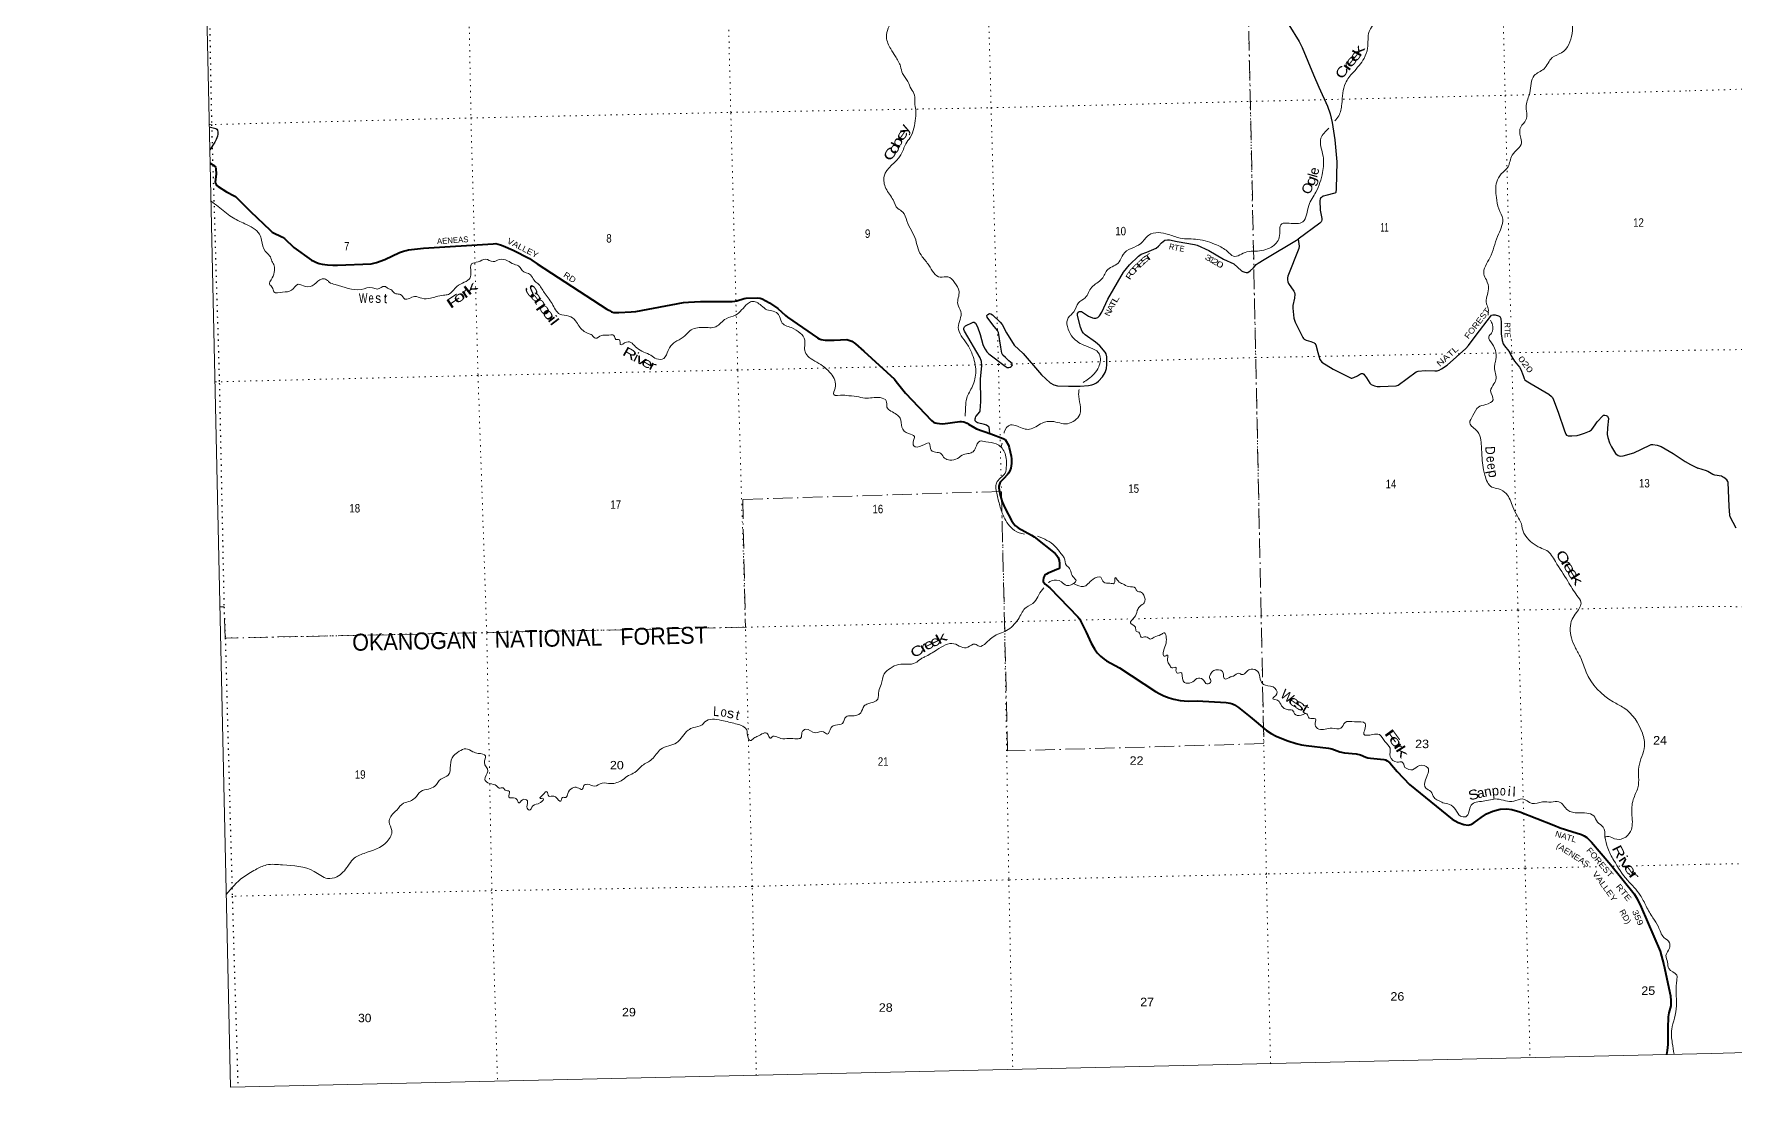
# Model space of a CAD drawing. Header units: feet. Extents: x 485078 to 733631, y 372822 to 564222.
# Drawn here: x 485084 to 520166, y 372822 to 394559 of the extents above; entities that cross this region are included whole.
import ezdxf
from ezdxf.enums import TextEntityAlignment as Align

# ---------------------------------------------------------------- set-up
doc = ezdxf.new("R2010")
doc.units = ezdxf.units.FT
doc.header["$LTSCALE"] = 80
doc.linetypes.add('DOT_DASHED', pattern=[7.7, 5, -1.2, 0.3, -1.2])
doc.linetypes.add('DOTTED', pattern=[1.5, 0.3, -1.2])
for name, color, linetype, lineweight in [('26', 7, 'Continuous', 40), ('27', 7, 'Continuous', 25), ('29', 7, 'Continuous', 25), ('30', 7, 'Continuous', 25), ('39', 7, 'Continuous', 13), ('4', 7, 'Continuous', 13), ('41', 7, 'Continuous', 13), ('44', 7, 'DOT_DASHED', 13), ('6', 7, 'DOTTED', 25), ('7', 7, 'DOTTED', 13)]:
    doc.layers.add(name, color=color, linetype=linetype, lineweight=lineweight)

msp = doc.modelspace()

# ---------------------------------------------------------------- linework, layer by layer
at = {"layer": '26'}
for points in [[(488717.14, 391889.08), (488807.89, 391834.12), (488822.4, 391821.42), (488831.46, 391806.91), (488836.9, 391779.7), (488843.21, 391666.26), (488823.6, 391506.5), (488829.65, 391478.56), (488842.34, 391451.35), (488860.47, 391429.58), (488882.49, 391407.73), (489054.45, 391299.35), (489215.81, 391220.96), (489240.5, 391203.16), (489374.17, 391076.43), (489552.46, 390893.3), (489955.5, 390506.22), (490000.06, 390470.85), (490042.52, 390448.17), (490173.06, 390384.68), (490212.39, 390362.65), (490252.83, 390333.89), (490449.32, 390151.49), (490813.58, 389892.38), (490859.26, 389867.68), (490915.46, 389842.28), (490971.67, 389820.51), (491029.86, 389808.46), (491138.46, 389791.48), (491250.86, 389786.04), (491344.84, 389785.61), (492043.14, 389817.02), (492096.6, 389825.96), (492154.62, 389842.28), (492327.44, 389903.18), (492625.68, 390045.99), (492708.48, 390076.31), (492761.06, 390090.82), (492811.19, 390101.39), (493119.9, 390135.11), (494560.8, 390230.47), (494612.09, 390230.51), (494661.04, 390223.26), (494711.81, 390208.74), (494766.84, 390188.95), (494973.06, 390096.89), (495308.76, 389922.55), (495359.03, 389893.09), (495464.57, 389814.1), (496904.58, 388879.03), (496961.73, 388848.6), (497004.3, 388826.42), (497051.43, 388811.9), (497151.63, 388807), (497409.95, 388820.28), (497502.86, 388833.67), (498487.16, 389015.08), (498589.74, 389025.97), (498836.29, 389036.85), (499488.97, 389036.86), (499544.77, 389042.03), (499585.06, 389051.37), (499739.16, 389098.54), (499782.73, 389105.75), (500019.26, 389114.87), (500070.02, 389107.62), (500108.1, 389094.92), (500259.45, 389010.86), (500437.49, 388894.43), (500593.45, 388747.58), (500635.67, 388715.77), (501252.98, 388285.85), (501289.24, 388267.71), (501329.96, 388253.65), (501369.01, 388244.12), (501412.52, 388240.49), (501568.19, 388240.57), (501597.41, 388241.52)], [(501597.41, 388241.52), (501854.79, 388249.93), (501882.08, 388245.94), (501920.15, 388235.05), (501961.85, 388215.1), (502034.74, 388165.85), (502210.91, 388008.98), (502841.14, 387431.42), (502879.25, 387387.42), (503069.85, 387145.73), (503606.78, 386582.2), (503648.81, 386547.97), (503683.26, 386531.64), (503712.26, 386522.57), (503770.28, 386515.31), (503841.17, 386514.52), (504190.23, 386556.51), (504227.14, 386557.04), (504270.65, 386549.78), (504339.71, 386524.83), (504370.37, 386506.24), (504497.5, 386428.52), (504535.35, 386408.28), (504826.96, 386304.68), (505085.67, 386210.84), (505122.74, 386185.15), (505148.12, 386154.31), (505191.13, 386071.85), (505209.76, 386025.51), (505252.49, 385845.75), (505258.71, 385789.68), (505256.9, 385695.35), (505240.59, 385593.76), (505224.27, 385542.97), (505195.23, 385489.77), (505176.23, 385464.96), (505094.68, 385382.2), (505025.75, 385305.32), (505013.06, 385285.37), (505000.3, 385246.36), (504996.75, 385225.5), (504996.75, 385189.22), (505025.25, 385042.33), (505064.73, 384902.6), (505125.14, 384765.87), (505257.23, 384517.86), (505298.3, 384453.09)], [(505298.3, 384453.09), (505337.58, 384405.55), (505357.53, 384389.22), (505391.97, 384365.64), (505672.12, 384212.49), (505725.56, 384176.97), (506159.95, 383832.67), (506194.21, 383790.58), (506215.97, 383752.48), (506241.35, 383690.8), (506247.47, 383628.92), (506248.6, 383552.93), (506245.88, 383532.98), (506225.67, 383515.64), (506012.02, 383427.77), (505977.56, 383409.63), (505952.18, 383391.49), (505935.86, 383371.53), (505915.48, 383330.32), (505906.85, 383277.2), (505910.48, 383255.43), (505921.88, 383233.34), (505948.55, 383204.63), (506047.41, 383124.75), (506628.42, 382529.8), (506657.26, 382488.78), (506799.54, 382214.54), (506903.31, 381982.57), (506968.35, 381867.67), (507026.36, 381787.85), (507095.25, 381718.92), (507165.96, 381655.43), (507219.51, 381616.12), (507486.48, 381471.79), (508231.03, 380985.99), (508315.39, 380937.06), (508402.41, 380898.96), (508509.37, 380857.24), (508605.02, 380830.01), (508734.18, 380801), (508821.2, 380791.93), (508911.85, 380790.12), (509089.6, 380791.75), (509688.7, 380761.1), (509770.01, 380746.27), (509813.8, 380732.07), (509855.5, 380710.3), (509937.87, 380656.07), (510184.83, 380461.12), (510516.88, 380179.64), (510614.22, 380118.92), (510715.09, 380067.33), (510866.71, 380003.33), (510962.31, 379966.54), (511132.73, 379912.11), (511237.88, 379886.72), (511337.51, 379870.02), (511798.99, 379817.79), (511869.7, 379803.27), (512034.35, 379743.77), (512127.14, 379723.45), (512369.59, 379698.78), (512455.28, 379678.1), (512571.68, 379632.98), (512613.01, 379620.05), (512667.4, 379610.98), (512939.23, 379582.07), (512972.89, 379572.89), (513009.14, 379556.56), (513036.34, 379536.61), (513062.62, 379511.88), (513212.63, 379332.67), (513467.92, 379064.99), (514352.57, 378349.4), (514472.21, 378281.27), (514591.15, 378241.32), (514682.51, 378230.47), (514738.5, 378241.98), (514798.54, 378274.01), (514945.88, 378388.43), (515055.98, 378462.67), (515189.67, 378516.85), (515342.43, 378557.01), (515478.14, 378566.65), (515578.12, 378553.38), (515744.82, 378501.14), (516445, 378224.9)], [(516445, 378224.9), (516575.61, 378173.37), (516820.13, 378097.66), (517016.14, 378037.9), (517077.44, 378009.15), (517131.83, 377969.24), (517226.64, 377877.15), (517627.98, 377408), (518104.47, 376809.84), (518167.02, 376706.65), (518248.78, 376533.58), (518641.6, 375623.79), (518717.27, 375347.22), (518854.82, 374701.06), (518865.02, 374602.31), (518861.59, 374500.99), (518821.51, 374355.59), (518807.92, 374268.32), (518800.68, 374035.85), (518797.83, 373702.35), (518784.34, 373575.54), (518770.01, 373494.4)]]:
    msp.add_lwpolyline(points, dxfattribs=at)
at = {"layer": '29'}
for points in [[(510768.41, 395091.27), (511193.19, 394402.2), (511252.89, 394282.8), (511488.8, 393712.74), (511598.29, 393464.27), (511779.95, 393065.62), (511835.19, 392911.37), (511872.11, 392733.99), (511930.24, 392375.46), (511969.15, 391921.62), (511954.66, 391359.7), (511948.81, 391286.51), (511944.07, 391281.19), (511929.28, 391274.37), (511742.06, 391226.42), (511695.53, 391213.68), (511682.51, 391207.76), (511664.76, 391196.5), (511652.92, 391186.44), (511633.99, 391166.9), (511625.7, 391148.54), (511618.01, 391119.05), (511626.07, 390921.21), (511660.02, 390752.39), (511660.02, 390719.23), (511655.29, 390694.36), (511645.82, 390678.97), (511622.15, 390652.91), (511173.98, 390320.8)], [(488700.59, 392641), (488839.72, 392610.4), (488858.08, 392595.28), (488867.55, 392576.33), (488876.84, 392532.3), (488877.02, 392491.06), (488869.91, 392448.42), (488841.51, 392382.1), (488812.36, 392323), (488711.05, 392165.67)], [(505131.35, 387878.27), (505076.48, 387929.88), (505054.82, 387971.15), (505034.46, 388092.74), (504988.54, 388399.87), (504970.43, 388437.02), (504868.34, 388552.29), (504755.69, 388713.83), (504749.47, 388750.43), (504765.21, 388770.58), (504801.54, 388785.96), (504827.58, 388783.59), (504862.18, 388762.29), (505025.21, 388607.75), (505061.92, 388563.31), (505156.57, 388392.01), (505314.55, 388138.39), (505493.92, 387965.97), (505877.84, 387524.64), (506057.12, 387360.31), (506129.49, 387315.04), (506207.15, 387294.42), (506431.25, 387288.51), (506673.45, 387289), (506844.35, 387305.56), (506915.36, 387319.78), (506957.6, 387332.7), (507007.67, 387357.67), (507055.02, 387390.84), (507135.72, 387481.49), (507187.57, 387568.48), (507215.98, 387653.75), (507221.92, 387739.68), (507220.71, 387895.35), (507211.24, 387954.57), (507191.11, 387991.65), (507078.69, 388122.74), (506991.22, 388198.02), (506775.73, 388349.56), (506742.56, 388382.11), (506714.16, 388416.45), (506677.25, 388507.32), (506616.32, 388744.58), (506617.1, 388775.31), (506619.47, 388787.15), (506636.04, 388815.57), (506650.24, 388827.42), (506669.18, 388832.15), (506700.26, 388826.96), (506848.57, 388730.74), (506927.19, 388697.14), (506955.6, 388690.03), (506996.29, 388693.1), (507036.08, 388706.62), (507071.58, 388737.41), (507118.16, 388816.59), (507242.6, 389085.6), (507569.98, 389643.27), (507689.4, 389791.45), (507875.48, 389970.21), (507935.57, 390014.1), (508050.18, 390058.33), (508191.22, 390114.77), (508239.08, 390140.66), (508288.27, 390181.1), (508355.06, 390247.88), (508385.32, 390278.21), (508420.82, 390299.53), (508475.52, 390310.75), (508517.88, 390311.37), (508675.67, 390278.12), (509033.9, 390216.63), (509090.24, 390199), (509325.47, 390090.26), (509632.05, 389912.15), (509844.98, 389813.09), (510005.85, 389672.66), (510032.81, 389654.07), (510070.69, 389639.86), (510101.46, 389635.12), (510135.37, 389638.71), (510184.31, 389670.65), (510247.44, 389733.74), (510305.02, 389799.75), (510343.36, 389828.47), (510471.8, 389901.58), (511173.98, 390320.8)], [(511173.98, 390320.8), (511189.56, 390177.65), (511183.22, 390133.74), (510961.67, 389561.23), (510953.62, 389523.82), (510951.24, 389484.73), (510960.72, 389443.29), (510975.36, 389405.92), (511081.89, 389250.33), (511098.01, 389220.63), (511102.74, 389187.47), (511097.47, 389107.18), (511060.14, 388955.34), (511061.25, 388896.39), (511083.81, 388694.79), (511110.55, 388612.44), (511266.08, 388290.94), (511282.65, 388269.63), (511295.79, 388258.31), (511339.46, 388236.47), (511435.54, 388210.41), (511502.79, 388181.99), (511519.36, 388167.78), (511537.16, 388141.6), (511575.06, 387986.75), (511621.14, 387839.72), (511644.82, 387804.19), (511663.9, 387784.36), (511891.41, 387641.13), (512236.6, 387466.66), (512262.64, 387457.18), (512280.8, 387456.48), (512300.51, 387459.55), (512319.45, 387466.66), (512397.38, 387505.13), (512459.11, 387542.45), (512480.41, 387551.93), (512503.9, 387549.54), (512525.38, 387537.72), (512541.95, 387518.77), (512583.54, 387458.1), (512653.21, 387349.41), (512675.7, 387326.48), (512747.89, 387294.93), (512802.34, 387280.72), (512861.87, 387279.45), (513197.64, 387297.3), (513236.97, 387310.71), (513607.15, 387581.54), (513651.87, 387597.27), (513790.99, 387612), (513992.99, 387602.86), (514041.3, 387608.6), (514085.3, 387621.8), (514132.65, 387644.31), (514248.03, 387723.58), (514634.1, 388066.17), (514688.92, 388125.15), (514845.23, 388344.88), (515142.08, 388728.23), (515164.72, 388754.02), (515186.02, 388761.13), (515236.62, 388760.31), (515306.74, 388742.18), (515332.78, 388725.6), (515344.08, 388711.81), (515354.08, 388685.33), (515359.29, 388605.02), (515363.73, 388366.7), (515382.49, 388232.92), (515403.79, 388159.49), (515433.31, 388119.31)], [(504807.88, 386311.6), (504802.73, 386389.48), (504795.63, 386434.49), (504786.16, 386449.3), (504770.41, 386463.47), (504738.82, 386481.28), (504697.44, 386494.43), (504557.79, 386532.22), (504532.89, 386546.41), (504521.05, 386557.66), (504509.21, 386576.02), (504504.67, 386595.88), (504504.48, 386613.92), (504510.4, 386636.42), (504519.87, 386660.11), (504526.09, 386673.05), (504603.9, 386761.96), (504611.77, 386781.73), (504624, 386969.85), (504619.27, 387436.46), (504642.7, 387713.68), (504635.85, 387797.05), (504608.8, 387872.65), (504284.29, 388426.21), (504273.68, 388461.46), (504276.05, 388483.96), (504287.88, 388515.94), (504305.36, 388537.72), (504454.04, 388605.15), (504465.42, 388608.31), (504489.09, 388607.13), (504512.76, 388588.18), (504555.9, 388512.1), (504609.96, 388355.53), (504666.51, 388152.53), (504683.19, 388103.79), (504711.59, 388054.05), (504744.73, 387999.57), (504785.56, 387956.77), (505125.83, 387698.76), (505165.83, 387676.99), (505203.95, 387675.07), (505229.98, 387684.55), (505246.39, 387694.66), (505265.49, 387710.6), (505274.27, 387731.55), (505272.59, 387746.13), (505267.86, 387757.97), (505202.82, 387811.03), (505131.35, 387878.27)], [(515433.31, 388119.31), (515519.78, 388013.82), (515541.09, 387977.12), (515563.97, 387925.97), (515637.89, 387802.1), (515739.93, 387678.67), (515764.76, 387630.72), (515812.38, 387512.41), (515835.24, 387448.19), (515851.18, 387422.85), (515877.22, 387401.53), (515981.72, 387333.75), (516347.17, 387122.39), (516400.35, 387078.22), (516419.29, 387056.9), (516443.2, 387007.01), (516534.59, 386752.14), (516665.65, 386366.69), (516693.87, 386301.3), (516712.81, 386279.98), (516741.34, 386267.08), (516819.33, 386264.59), (516928.22, 386274.06), (516995.42, 386290.02), (517079.71, 386319.07), (517183.87, 386361.7), (517222.51, 386387.2), (517252.51, 386420.92), (517316.13, 386510.17), (517342.46, 386551.2), (517458.45, 386679.1), (517475.02, 386688.58), (517497.97, 386691.36), (517527.1, 386683.84), (517553.14, 386669.03), (517564.97, 386655.42), (517573.37, 386620.04), (517553.07, 386431.77), (517551.95, 386288.86), (517561.19, 386227.87), (517599.29, 386115.95), (517637.78, 386039.39), (517722.38, 385900.4), (517748.43, 385875.79), (517776.83, 385857.76), (517817.07, 385845.92), (517881.91, 385850), (518097.22, 385914.64), (518430.15, 386072.13), (518456.18, 386081.6), (518491.11, 386083.63), (518581.64, 386074.5), (518665.08, 386044.46), (518912.81, 385897.56), (519159.21, 385735.78), (519265.73, 385671.83), (519419.92, 385597.61)], [(520208.75, 384358.21), (520088.76, 384591.61), (520077.51, 384629.08), (520064.56, 384803.55), (520047.78, 385305.22), (520041.75, 385323.25), (520021.12, 385352.41), (519959.6, 385405.76), (519930.89, 385420.13), (519911.34, 385429.16), (519770.94, 385450.91), (519730.27, 385466.93), (519623.3, 385530.94), (519598.68, 385541.2), (519419.92, 385597.61)]]:
    msp.add_lwpolyline(points, dxfattribs=at)
at = {"layer": '39'}
msp.add_line((505046.4, 386035.02), (505061.18, 386109.98), dxfattribs=at)
for points in [[(511931.53, 392764.48), (512009.16, 392868.17), (512071.87, 393112.12), (512147.66, 393544.51), (512307.75, 393765.89), (512531.4, 394055.16), (512604.77, 394264.9), (512635.52, 394609.48), (513041.87, 394972.78), (513447.86, 395358.35), (513692.28, 395737.03), (513939.48, 396192.67), (514127.9, 396782.86), (514315.45, 397055.31), (514705.27, 397440.59), (514898.65, 397850.76), (515000.72, 398407.07), (515139.27, 398585.56), (515405.31, 398754.15), (515554.17, 399044.14), (515584.66, 399528.35), (515589.33, 400109.26), (515649.42, 400513.05)], [(515095.15, 388756.74), (515093.49, 388765.4), (515095.55, 388886.86), (515055.45, 388991.4), (515101, 389295.76), (515055.53, 389481.15), (515005.06, 389601.69), (515128.92, 389937.79), (515285.4, 390379.69), (515392.76, 390735.73), (515314.54, 390946.86), (515262.15, 391184.74), (515269.05, 391504.62), (515363.36, 391670.2), (515502.44, 391816.33), (515589.43, 392058.68), (515779.29, 392312.96), (515757.04, 392438.04), (515763.9, 392636.49), (515872.64, 392784.11), (515877.89, 393081.7), (515952.42, 393344.07), (516043.62, 393699.83), (516245.44, 393840.99), (516415.46, 394072.65), (516607.87, 394171.14), (516825.72, 394567.57), (516835.7, 394822.75), (516845.35, 395098.15), (516951.09, 395429.88), (516933.69, 395876.83), (516968.48, 396221.48), (517123.01, 396782.75), (517163.9, 397125.48), (517383.58, 397534.09), (517554.28, 398095.64)], [(503685.46, 396162.67), (503399.68, 395965.41), (503091.93, 395504.66), (503104.84, 395332.87), (502993.47, 395098.18), (502713.35, 394678.4), (502675.98, 394491.55), (502764.8, 394250.26), (502862.3, 394096.14), (502964.67, 393891.5), (503009.55, 393742.53), (503119.41, 393574.46), (503184.48, 393425.84), (503255.32, 393295.54), (503259.95, 393135.74), (503280.45, 392994.44), (503277.23, 392820.34), (503164.47, 392423.72), (503075.67, 392292.64), (502972.32, 392062.15), (502627.83, 391623.02), (502664.29, 391370.69), (502811.67, 391132.44), (502909.54, 390956.06), (503013.84, 390880.99), (503095.61, 390700.28), (503279.84, 390308.88), (503327.33, 390123.52), (503414.9, 389959.11), (503551.15, 389783.4), (503785.58, 389536.56), (503943.04, 389547.42), (504080.39, 389428.4), (504176.37, 389243.89), (504148.3, 388982.34), (504211.42, 388829.64), (504159, 388502.89), (504334.94, 388165.48), (504447.34, 387945.43), (504518.54, 387596.47), (504450.86, 387285.64), (504333.6, 387040.74), (504310.34, 386856.16), (504299.21, 386671.81)], [(506737.44, 387364.83), (506843.24, 387438.89), (507055.46, 387685.46), (507069.31, 387950.82), (506746.95, 388137.43), (506497.25, 388329.36), (506428.54, 388700.53), (506543.71, 388826), (506637.72, 389009.78), (506775.47, 389113.39), (506911.38, 389330.29), (507120.71, 389505.98), (507244.93, 389696.37), (507478.84, 389852.25), (507559.13, 390009.49), (507923.28, 390234.44), (508088.23, 390405.31), (508287.42, 390459.39), (508494.2, 390420.52), (508737.97, 390343.84), (509100.12, 390319.83), (509490.06, 390203.22), (509710.47, 390071.49), (509837.43, 389970.5), (510112.8, 390062.35), (510292.45, 390075.62), (510618.5, 390158.24), (510780.94, 390359.42), (510834.97, 390639.65), (510988.36, 390652.45), (511266.78, 390681.62), (511392.66, 391017.75), (511537.67, 391295.52), (511676.54, 391702.71), (511687.25, 392036.82), (511640.79, 392406.36), (511806.48, 392611.45)], [(488737.71, 391107.46), (488883.14, 390999.58), (489159.5, 390783.84), (489436.69, 390640.96), (489737.29, 390425.64), (489781.77, 390300.94), (489856.15, 390077.61), (489946.63, 389982.05), (489994.92, 389871.59), (490040.96, 389775.26), (490041.12, 389641.69), (489979.04, 389482.75), (489944.03, 389399.16), (490001.79, 389327.32), (490035.6, 389236.84), (490215.58, 389229.88), (490396.86, 389267.46), (490538.29, 389393.39), (490686.64, 389343.37), (490865.76, 389389.01), (491029.62, 389503.19), (491122.89, 389484.59), (491178.27, 389434.96), (491300.29, 389388.53), (491837.51, 389286.64), (492069.4, 389319.04), (492166.81, 389294.44), (492319.5, 389349.73), (492380.74, 389312.35), (492468.38, 389267.34), (492495.2, 389233.41), (492552.4, 389195.96), (492647.63, 389181.44), (492738.08, 389087.91), (492935.29, 389139.93), (493089.5, 389102.16), (493265.27, 389105.24), (493381.96, 389137.65), (493533.06, 389166.6), (493636.74, 389183.07), (493810.99, 389349.57), (494082.93, 389528.38), (494101.32, 389640.01), (494112.65, 389812.23), (494249.38, 389855.1), (494400.02, 389912.38), (494562.54, 389860.59), (494683.14, 389901.16), (494853.28, 389877.83), (494989.84, 389807.37), (495105.9, 389754.76), (495155.67, 389676.71), (495331.77, 389585.95), (495402.63, 389475.93), (495481.45, 389405.16), (495613.79, 389221.29), (495775.15, 388993.41), (495936.34, 388775.64), (496120.9, 388736.38), (496259.94, 388637.63), (496332.43, 388529.62), (496520.89, 388375.07), (496600.28, 388340.03), (496670.03, 388276.49), (496796.36, 388337.39), (496901.42, 388339.24), (497053.12, 388331.78), (497088.72, 388255.5), (497165.73, 388242.68), (497183.44, 388147.87), (497309.9, 388200.69), (497522.07, 388078.93), (497813.57, 387926.19), (497929.92, 387855.37), (498081.39, 387862.07), (498169.66, 388025.52), (498310.34, 388197.98), (498482.51, 388298.14), (498617.78, 388430.04), (498887.43, 388501.55), (499153.96, 388516.34), (499365.48, 388681.95), (499560.3, 388756.2), (499809.12, 388989.25), (499891.23, 389035.21), (500092.64, 388953.74), (500209.29, 388864.71), (500341.11, 388836.67), (500451.4, 388765.75), (500508.43, 388614.96), (500716.5, 388497.18)], [(500716.5, 388497.18), (500991.53, 388238.91), (500995.46, 387998.15), (501082.23, 387882.3), (501237.43, 387783.83), (501534.39, 387544.16), (501615.99, 387250.12), (501589.92, 387114.07), (501782.06, 387105.29), (501848.9, 387096.34), (502061.44, 387075.78), (502231.75, 387042.34), (502546.86, 387051.91), (502673.25, 386985.32), (502685.44, 386858.04), (502767.64, 386774.48), (502883.96, 386705.69), (502960, 386628.09), (502993.38, 386440.47), (503132.95, 386309.34), (503251.16, 386248.68), (503234.3, 386167.43), (503240.19, 386054.2), (503409.84, 386061.22), (503562.63, 386110.45), (503601.37, 385965.42), (503688.91, 385926.48), (503798.48, 385900.06), (503874.85, 385802.24), (503982.59, 385763.65), (504143.73, 385796.83), (504269.7, 385879.99), (504382.51, 385902.21), (504462.8, 385935.99), (504514.04, 386015.82), (504600.72, 386152.93), (504724.17, 386142.95), (504941.15, 386098.19), (505111.65, 385929.16), (505150.59, 385648.53), (505123.65, 385494.93), (504945.27, 385289.55), (504935.94, 385179.3), (504990.78, 384915.15), (505065.56, 384667.53), (505242.08, 384377.18), (505412.48, 384262.78), (505527.45, 384234.02)], [(517502.74, 377984.48), (517583.42, 377993.99), (517701.4, 377947.49), (517885.16, 377956.78), (518032.42, 378096.98), (518061.35, 378429.38), (518086.34, 378755.65), (518183.4, 379000.21), (518202.59, 379433.63), (518320.99, 379856.65), (518276.22, 380123), (517893.75, 380648.55), (517673.43, 380774.21), (517113.7, 381387.72), (517005.87, 381679.28), (516897.44, 381883.8), (516811.13, 382094.79), (516825.09, 382477.53), (516917.77, 382618.79), (517007.24, 382832.86), (516926.2, 382969.05), (516737.52, 383261.22), (516480.22, 383671.58), (516302.76, 383895.13), (516168.39, 383955.51), (516003.08, 384053.8), (515869.41, 384195.15), (515819.6, 384275.23), (515778.4, 384446.53), (515697, 384604.98), (515602.91, 384797.61), (515465.07, 385070.43), (515305.79, 385170.85), (515171.81, 385206.95), (515024.27, 385455.31), (514963.14, 385856.97), (514941.82, 386172.31), (514872.18, 386353.23), (514713.66, 386530.56), (514779.88, 386683.51), (514892.24, 386857.5), (515046.98, 386910.81), (515194.94, 387008.52), (515143.44, 387191.78), (515211.85, 387334.64), (515256.4, 387452.8), (515223.92, 387709.25), (515244.72, 387796.64), (515176.07, 388163.76), (515106.99, 388310.29), (515162.37, 388384.11), (515181.79, 388556.48), (515143.6, 388649.41)], [(505101.73, 386315.55), (505106.93, 386341.92), (505235.88, 386489.89), (505377.83, 386460), (505629.42, 386399.65), (505890.09, 386525.65), (506091.61, 386561.56), (506409.67, 386514.52), (506663.19, 386707.17), (506642.18, 387127.75), (506650.35, 387222.2)], [(505795.71, 384190.89), (506151.82, 383988.37), (506294.13, 383812.78), (506341.69, 383746.83), (506388.75, 383587.77), (506456.45, 383526.22), (506492.71, 383409.48), (506565.01, 383313.6), (506587.8, 383279.6), (506538.3, 383216.63)], [(500334.79, 380065.51), (500383.41, 380058.27), (500495.23, 380017.73), (500658.95, 380016.55), (500832.87, 380009.48), (500911.37, 380029.07), (500931.77, 380140.74), (501007.49, 380206.83), (501210.76, 380135.51), (501374.11, 380156.59), (501453.8, 380103.34), (501536.44, 380240.39), (501626.54, 380292.56), (501767.44, 380327.41), (501842, 380464.31), (501954.84, 380484.5), (502143.84, 380544.48), (502216.25, 380689.44), (502290.34, 380731.21), (502494.91, 380827.89), (502518.49, 380992.23), (502568.81, 381128.71), (502629.83, 381352.39), (502751.32, 381461.78), (502927.8, 381545.83), (503268.85, 381576.09), (503388.72, 381661.17), (503462.88, 381698.89), (503717.13, 381847.04), (504068.75, 381972.61), (504215.31, 381908.39), (504352.9, 381898.66), (504503.37, 381966.06), (504587, 381918.95), (504733.37, 381990.33), (504972.98, 382168.57), (505051.38, 382194.23), (505187.64, 382265.43), (505414.04, 382510.23), (505556.11, 382721.17), (505734.07, 382837.62), (505818.64, 382980.76), (505922.96, 383127.4)], [(506014.09, 383233.43), (506084.68, 383272.8), (506285.1, 383252.03), (506391.42, 383176.99), (506488.2, 383190.83), (506538.3, 383216.63)], [(506538.5, 383216.89), (506741.48, 383150.75), (506939.09, 383301.95), (507098.07, 383343.19), (507158.35, 383241.03), (507285.96, 383223.03), (507374.93, 383220.54), (507397.29, 383336.29), (507454.98, 383268.49), (507552.99, 383207.47), (507673.15, 383150.89), (507815.14, 383118.98), (507850.51, 383056.86), (507917.45, 383041.84), (507987.24, 382976.28), (507995.87, 382818.58), (507904.16, 382742.09), (507850.99, 382656.16), (507790.71, 382511.41), (507709.65, 382400.71), (507812.09, 382315.48), (507831.7, 382228.8), (507882.51, 382211.48), (507930.73, 382105.07), (508029.6, 382114.89), (508119.25, 382069.92), (508199.48, 382107.75), (508340.08, 382160.81), (508398.08, 382198.26), (508445.99, 381986.6), (508392.13, 381819.71), (508408.03, 381712.73), (508476.32, 381738.21), (508474.13, 381624.84), (508518.01, 381536.56), (508563.49, 381474.62), (508648.21, 381484.2), (508651.62, 381399.26), (508694.68, 381361.57), (508750.95, 381380.77), (508798.31, 381203.5), (508861.67, 381160.09), (508996.64, 381186.74), (509114.62, 381263.69), (509228.66, 381211.05), (509286.32, 381145.27), (509372.47, 381191.31), (509340.78, 381275.75), (509365.92, 381345), (509429.41, 381416.94), (509611.58, 381399.9), (509631.12, 381317.27), (509656.55, 381244.86), (509775.1, 381287.41), (509835.45, 381304.66), (509945.64, 381363.26), (510012.81, 381334.08), (510114.8, 381400.63), (510198.93, 381446.62), (510341.22, 381396.5), (510390.26, 381239.51), (510456.67, 381133.41), (510653.57, 381080.2), (510730.64, 380939.88), (510649.49, 380835.25), (510749.02, 380804.61), (510827.68, 380690.64), (510966.42, 380610.09), (511071.94, 380583.61), (511097.15, 380525.36), (511237.02, 380499.48), (511353.8, 380525.81), (511399.71, 380437.57), (511529.34, 380419.61), (511521.19, 380300.06), (511599.45, 380210.36), (511871.94, 380231.33), (512055.87, 380230.51), (512138.91, 380343.27), (512336.68, 380360.9), (512551.5, 380324.19), (512547.42, 380202.7), (512526.82, 380103.17), (512704.75, 380098.19), (512848.26, 380096.66), (512961.76, 379952.94), (513069.07, 379817.2), (513069.86, 379645.2), (513217.28, 379528.38), (513314.22, 379532.1), (513370.69, 379415.71)], [(489050.16, 376798.13), (489394.3, 377147.7), (489654.41, 377308.09), (489881.2, 377405.16), (490212.61, 377406.92), (490867.59, 377272.69), (491140.77, 377127.72), (491330.19, 377161.4), (491563.01, 377384.05), (491667.81, 377525.53), (491896.26, 377644.89), (492373.25, 377890.03), (492466.53, 378118.33), (492413.18, 378291.44), (492420.27, 378352.28), (492568.79, 378539.04), (492711.98, 378681.19), (492844.64, 378726.02), (492942.68, 378786.43), (493069.77, 378924.25), (493222.59, 378971.45), (493358.99, 379034.55), (493481.94, 379178.37), (493634.21, 379259.97), (493677.37, 379463.1), (493740.88, 379658.5), (493860.61, 379751.67), (493995.15, 379804.62), (494139.66, 379742.39), (494251.35, 379709.95), (494401.72, 379659.97), (494377.73, 379519.9), (494451.32, 379345.13), (494385.43, 379171.95), (494483.8, 379088.68), (494630.16, 379036.6), (494685.44, 378993.05), (494766.26, 378994.46), (494805.37, 378950.62), (494894.73, 378923.86), (494884.56, 378804.28), (495012.21, 378784.25), (495063.61, 378730.51), (495090.6, 378686.46), (495164.3, 378752.52), (495265.72, 378730.01), (495257.7, 378602.37), (495305.29, 378534.4), (495378.59, 378624.73), (495535.13, 378692.23), (495594.32, 378780.29), (495527.65, 378779.12), (495583.03, 378852.95), (495668.88, 378917.19), (495706.74, 378826.79), (495809.78, 378828.59), (495846.47, 378809), (495957, 378723.91), (495990.15, 378797.35), (496060.84, 378800.61), (496099.99, 378878.2), (496193.1, 378993.17), (496302.1, 379001.15), (496395.64, 378966.36), (496432.77, 379043.91), (496499.01, 379071.38), (496649.18, 379033.54), (496811.88, 379095.08), (496981.79, 379085.92), (497229.11, 379163.11), (497352.99, 379250.28), (497483.26, 379317.32), (497636.59, 379457.63), (497834.56, 379586.57), (498021.11, 379796.27), (498344.31, 379929.43), (498584.62, 380188.64), (498688.86, 380241.06), (498871.79, 380300.93), (498925.41, 380358.54), (499272.5, 380390.93), (499562.64, 380321.14), (499680.45, 380284.75), (499786.86, 380203.64), (499819.98, 380032.2), (499863.37, 379974.28), (499937.36, 380022.12), (500021.53, 380066.09), (500222.84, 380114.15), (500276.86, 380024.02), (500334.79, 380065.51)], [(513370.69, 379415.71), (513531.06, 379371.98), (513675.18, 379457.48), (513847.68, 379413.95), (513803.28, 379162.23), (513804.04, 378992.24), (513910.25, 378923.27), (513977.02, 378794.92), (514058.76, 378739.69), (514160.61, 378690.88), (514296.61, 378654.81), (514419.52, 378553.76), (514522.82, 378415.93), (514630.16, 378401.62), (514741.46, 378640.35), (514988.72, 378721.59), (515278.99, 378767.15), (515621.3, 378720.53), (515794.3, 378770.11), (515997.93, 378676.54), (516215.7, 378706.67), (516391.58, 378703.68), (516553.18, 378708.54), (516735.83, 378537.69), (516942.91, 378480.61), (517271.31, 378419.58), (517352.22, 378291.48), (517463.04, 378188.19), (517502.74, 377984.48)], [(517502.72, 377984.58), (517561.12, 377750.75), (517686.48, 377499.97), (517965.97, 377092.02), (518230.77, 376784.13), (518352.95, 376554.31), (518494.03, 376314.03), (518606.17, 376129.81), (518718.88, 375911.19), (518835.89, 375799.91), (518833.63, 375690.59), (518761.39, 375535.51), (518795.93, 375400.53), (518820.34, 375267.39), (518984.28, 375128.59), (518985.97, 375025.41), (518973.5, 374798.53), (518976.34, 374501.09), (518938.11, 374243.4), (518880.43, 374013.21), (518891.88, 373732.59), (518931.75, 373497.31)]]:
    msp.add_spline(points, degree=3, dxfattribs=at)
at = {"layer": '4'}
msp.add_lwpolyline([(727552.54, 563611.91), (733631.22, 379550.22), (703073.68, 378562.1), (672514.8, 377616.02), (641954.65, 376711.97), (611393.28, 375849.96), (580830.76, 375029.99), (550267.15, 374252.07), (519702.48, 373516.18), (489136.84, 372822.34), (485083.98, 556942.67), (515396.36, 557630.76), (545707.77, 558360.55), (576018.15, 559132.03), (606327.43, 559945.21), (636635.58, 560800.08), (666942.51, 561696.64), (697248.19, 562634.88)], close=True, dxfattribs=at)
msp.add_lwpolyline([(727552.54, 563611.91), (733631.22, 379550.22), (703073.68, 378562.1), (672514.8, 377616.02), (641954.65, 376711.97), (611393.28, 375849.96), (580830.76, 375029.99), (550267.15, 374252.07), (519702.48, 373516.18), (489136.84, 372822.34), (485083.98, 556942.67), (515396.36, 557630.76), (545707.77, 558360.55), (576018.15, 559132.03), (606327.43, 559945.21), (636635.58, 560800.08), (666942.51, 561696.64), (697248.19, 562634.88)], close=True, dxfattribs=at)
at = {"layer": '44'}
msp.add_lwpolyline([(488197.6, 418825.01), (488301.08, 414054.43), (498964.3, 414257.65), (499175.81, 403631.25), (509962.09, 403853.21), (510463.33, 379910.58), (505175.3, 379759.65), (505047.19, 385115.19), (499708.74, 384951.9), (499766.6, 382314.53), (489030.79, 382088.75), (489004.26, 382737.43), (488918.62, 382735.72)], dxfattribs=at)
at = {"layer": '6'}
msp.add_lwpolyline([(488197.6, 418825.01), (488301.12, 414017.93), (488406.59, 408672.96), (488538.33, 403328.45), (488647.05, 398032.11), (488748.48, 392687.08), (488908.4, 387349.13), (489004.26, 382737.43), (489030.79, 382088.75), (489174.26, 376761.35), (489291.62, 372825.75)], dxfattribs=at)
at = {"layer": '7'}
for p, q in [((488918.62, 382735.72), (489004.26, 382737.43)), ((517813.27, 377381.01), (517608.01, 377376.54)), ((519611.18, 377420.2), (518104.18, 377387.35)), ((489169.73, 376929.6), (489046.58, 376923.26))]:
    msp.add_line(p, q, dxfattribs=at)
for points in [[(514839.39, 419427.54), (514947.8, 414642.89), (515083.47, 409304.53), (515195.21, 403947.53), (515307.6, 398673.51), (515443.97, 393292.66), (515559.6, 388649.27)], [(493536.94, 418943.21), (493652.11, 414155.8), (493773.67, 408837.87), (493890.97, 403511.33), (494002.24, 398182.65), (494101.84, 392825.44), (494247.26, 387509.51), (494426.99, 382197), (494532.6, 376843.14), (494648.87, 372944.35)], [(499989.62, 373063.89), (499906.47, 376963.65), (499766.6, 382314.53), (499607.09, 387623.7), (499463.69, 392939.67), (499327.19, 398328.62), (499175.81, 403631.25), (499067.46, 409035.91), (498964.3, 414257.65), (498848.47, 419062.06)], [(504198.15, 419183.05), (504299.22, 414393.49), (504408.24, 409078.94), (504562.38, 403742.04), (504693.08, 398442.92), (504835.94, 393035.87), (504987.12, 387738.25), (505111.33, 382424.58), (505201.28, 377098.97), (505281.78, 373183.59)], [(510601.48, 373306.4), (510516.55, 377218.45), (510408.41, 382542.49), (510296.11, 387871.79), (510181.56, 393153.86), (510069.3, 398562.63), (509962.09, 403853.21), (509790.55, 409177.34), (509650.57, 414531.82), (509637.14, 415095.38)], [(488699.57, 392687.2), (494101.84, 392825.44), (499463.69, 392939.67), (504835.94, 393035.87), (510183.55, 393166.33), (515443.97, 393292.66), (519237.76, 393385.96)], [(519237.76, 393385.96), (520789.3, 393434.55), (520842.22, 393435.4)], [(543766.02, 388657.86), (542537.9, 388614.53), (537211.87, 388509.3), (531905.74, 388418.63), (526587.59, 388224.59), (520935.7, 388052.04), (519366.39, 388031.54)], [(519366.39, 388031.54), (515579.26, 387978.57), (514446.39, 387957.19)], [(515571.06, 388258.34), (515579.26, 387978.57), (515708.44, 382666.4), (515856.08, 377338.36), (515957.01, 373428.9)], [(514150.83, 387951.62), (510295.37, 387878.87), (504987.12, 387738.25), (499607.09, 387623.7), (494247.26, 387509.51), (488816.44, 387378.17)], [(519487.49, 382740.64), (521077.88, 382733.41), (526719.08, 382903.03), (532006.89, 383098.46), (537367.76, 383180.16), (542668.64, 383329.35), (547987.83, 383472.86), (550038.54, 383483.31)], [(489030.79, 382088.75), (494429.44, 382201.89), (499766.6, 382314.53), (505116.22, 382424.58), (510408.41, 382546.16), (515708.44, 382666.4), (519487.49, 382740.64)], [(528407.5, 377637.08), (526838.37, 377585.25), (521220.65, 377449.75), (519611.18, 377420.2)], [(517326.16, 377370.4), (515856.08, 377338.36), (510516.55, 377218.45), (505201.28, 377098.97), (499906.47, 376963.65), (494532.07, 376875.51), (489174.26, 376761.35)]]:
    msp.add_lwpolyline(points, dxfattribs=at)

# ---------------------------------------------------------------- texts
at = {"layer": '27'}
msp.add_text('AENEAS', height=120, rotation=3.786, dxfattribs=at).set_placement((493403.75, 390220.18))
for s, rotation, width, p in [('VALLEY', 332.943, 1.15, (494833.01, 390245.67)), ('RD', 327.002, 1.15, (495996.32, 389556.38)), ('NATL', 342.796, 1.1, (516463.58, 377999.4)), ('(AENEAS', 327.469, 1.1, (516487.5, 377769.77)), ('FOREST', 310.546, 1.15, (517111.58, 377704.2)), ('VALLEY', 306.046, 1.2, (517237.65, 377223.56)), ('RTE', 308.541, 1.25, (517719.23, 376956.06)), ('RD)', 299.287, 1.1, (517793.95, 376448.31)), ('359', 293.353, 1.25, (518060.02, 376449.62))]:
    msp.add_text(s, height=120, rotation=rotation, dxfattribs=dict(at, width=width)).set_placement(p)
at = {"layer": '30'}
for s, rotation, width, p in [('R', 348.101, 0.85, (508552.96, 390108.08)), ('T', 348.101, 1.05, (508652.54, 390086.46)), ('E', 349.26, 0.9, (508765.1, 390068.31)), ('R', 47.134, 1.6, (507881.96, 389702)), ('E', 43.851, 1.8, (507969.48, 389782.78)), ('S', 43.851, 1.8, (508050.1, 389858.09)), ('T', 36.145, 1.7, (508115.22, 389897.67)), ('3', 329.845, 1.55, (509290.54, 389885.81)), ('1', 329.845, 0.75, (509364.62, 389843.55)), ('2', 329.845, 1.55, (509429.19, 389806.03)), ('0', 329.845, 1.65, (509527.7, 389748.8)), ('F', 56.585, 1.55, (507739.6, 389533.42)), ('O', 51.134, 1.4, (507800.57, 389618.24)), ('T', 62.585, 1.45, (507403.29, 388963.61)), ('L', 59.585, 1.55, (507457.38, 389057.31)), ('N', 65.175, 1.1, (507303.63, 388777.88)), ('A', 65.175, 1.25, (507357.35, 388878.52)), ('FOREST', 52.247, 1.15, (514914.65, 388548.87)), ('NATL', 41.585, 1.3, (514292.92, 387862.63)), ('020', 307.581, 1.45, (515818.75, 387701.97))]:
    msp.add_text(s, height=120, rotation=rotation, dxfattribs=dict(at, width=width)).set_placement(p, align=Align.CENTER)
msp.add_text('RTE', height=120, rotation=271.067, dxfattribs=at).set_placement((515432.27, 388445.61), align=Align.CENTER)
at = {"layer": '41'}
for s, rotation, width, p in [('k', 60.822, 1.65, (512505.04, 394166.69)), ('r', 53.818, 1.9, (512261.88, 393845.41)), ('e', 51.818, 1.75, (512339.13, 393945.53)), ('e', 52.759, 1.75, (512430.65, 394055.69)), ('C', 58.282, 1.35, (512157.84, 393722.32)), ('e', 55.26, 1.65, (503070.21, 392425.14)), ('y', 66.827, 1.35, (503130.15, 392562.32)), ('o', 60.253, 1.45, (502915.82, 392147.71)), ('b', 64.446, 1.4, (502983.68, 392282.4)), ('C', 54.521, 1.45, (502832.73, 392027.26)), ('g', 69.811, 1.35, (511525.73, 391497.36)), ('O', 66.228, 1.1, (511455.49, 391333.72)), ('k', 38.477, 2, (494156.31, 389232.03)), ('W', 1.16, 0.7, (491880.43, 389007.97)), ('e', 359.769, 0.7, (492040.91, 389010.52)), ('s', 0.449, 0.9, (492187.25, 389008.39)), ('F', 34.007, 1.9, (493801.72, 388961.27)), ('o', 33.339, 1.6, (493907.48, 389048.18)), ('r', 34.533, 1.8, (494040.05, 389133.47)), ('S', 303.468, 1.6, (495269.18, 389194.53)), ('a', 305.527, 1.75, (495377.4, 389070.52)), ('n', 305.303, 1.75, (495462.45, 388950.49)), ('p', 305.301, 1.75, (495547.99, 388829.68)), ('o', 305.628, 1.65, (495628.78, 388716.97)), ('i', 307.386, 1.55, (495703.82, 388618.77)), ('l', 307.386, 1.5, (495749.6, 388554.92)), ('R', 330.353, 1.45, (497331.07, 387874.07)), ('i', 332.34, 1.2, (497465.31, 387800.35)), ('v', 332.353, 1.5, (497575.56, 387747.84)), ('e', 329.031, 1.5, (497692.15, 387685.22)), ('r', 334.319, 1.5, (497814.24, 387620.5)), ('D', 273.512, 0.9, (515037.65, 385955.53)), ('e', 277.197, 0.9, (515059.76, 385769.23)), ('e', 277.105, 0.9, (515074.96, 385621.7)), ('p', 280.105, 1.05, (515101.17, 385465.05)), ('C', 303.562, 1.4, (516549.04, 383712.58)), ('r', 301.995, 1.7, (516623.5, 383593.23)), ('e', 301.995, 1.55, (516689.53, 383491.93)), ('e', 302.182, 1.55, (516765.07, 383367.64)), ('k', 302.182, 1.75, (516837.21, 383253.02)), ('e', 27.028, 1.4, (503589.26, 381873.89)), ('e', 25.668, 1.35, (503716.47, 381934.7)), ('k', 28.997, 1.65, (503853.67, 382005.03)), ('C', 30.195, 1.35, (503354.06, 381736.01)), ('r', 30.263, 1.65, (503488.37, 381814.61)), ('L', 356.4, 0.85, (499157.85, 380478.18)), ('e', 324.952, 1.65, (511042.21, 380700.02)), ('s', 328.287, 1.8, (511158.96, 380625.52)), ('t', 328.287, 1.45, (511272.8, 380552.36)), ('o', 353.962, 0.85, (499308.51, 380465.84)), ('s', 351.324, 1.1, (499445.02, 380437.77)), ('F', 305.948, 2, (513030.4, 379994.56)), ('o', 308.327, 1.75, (513107.85, 379897.37)), ('r', 302.805, 1.75, (513175.61, 379789.69)), ('k', 302.351, 1.75, (513235.68, 379692.5)), ('S', 15.383, 1.2, (514816.09, 378762.87)), ('a', 10.78, 1.05, (514956.13, 378797.03)), ('n', 10.043, 1.05, (515101.36, 378826.94)), ('o', 356.043, 0.8, (515390.37, 378840.54)), ('R', 296.928, 1.4, (517700.35, 377633.7)), ('i', 303.142, 1.4, (517795.23, 377479.77)), ('v', 303.142, 1.7, (517856.63, 377374.79)), ('e', 305.693, 1.65, (517946.1, 377258.59)), ('r', 305.693, 1.85, (518026.65, 377135.21))]:
    msp.add_text(s, height=200, rotation=rotation, dxfattribs=dict(at, width=width)).set_placement(p, align=Align.CENTER)
for s, rotation, p in [('l', 74.09, (511569.05, 391611.82)), ('e', 77.552, (511596.03, 391709.09)), ('t', 358.253, (492334.69, 389001.92)), ('W', 323.115, (510886.51, 380813.51)), ('t', 347.631, (499584.84, 380404.79)), ('p', 6.089, (515251.47, 378842.31)), ('i', 355.432, (515521.04, 378826.71)), ('l', 357.316, (515623.58, 378814.27))]:
    msp.add_text(s, height=200, rotation=rotation, dxfattribs=at).set_placement(p, align=Align.CENTER)
at = {"layer": '44', "width": 0.95}
msp.add_text('OKANOGAN   NATIONAL   FOREST', height=350, rotation=1.205, dxfattribs=at).set_placement((491654.36, 381825.52))
at = {"layer": '7'}
for s, width, p in [('9', 0.85, (502231.93, 390350.53)), ('10', 0.85, (507398.07, 390401.69)), ('11', 0.65, (512871.02, 390481.38)), ('12', 0.85, (518084.53, 390579.53)), ('7', 0.85, (491482.85, 390089.94)), ('8', 0.85, (496894.41, 390253.61)), ('15', 0.85, (507667.13, 385088.52)), ('14', 0.85, (512976.42, 385182.6)), ('13', 0.85, (518205.65, 385198.28)), ('18', 0.85, (491592.6, 384681.71)), ('17', 0.85, (496978.3, 384757.08)), ('16', 0.85, (502388.15, 384666.23)), ('23', 1.1, (513586.96, 379816.84)), ('24', 1.1, (518497.69, 379891.81)), ('21', 0.85, (502497.97, 379453.19)), ('22', 1.1, (507693.55, 379472.75)), ('19', 0.85, (491705.32, 379185.39)), ('20', 1.1, (496968.91, 379378.2)), ('26', 1.1, (513076.21, 374605.14)), ('25', 1.1, (518253.69, 374724.62)), ('30', 1.05, (491773, 374159.79)), ('29', 1.1, (497217.96, 374280.56)), ('28', 1.1, (502518.02, 374375.47)), ('27', 1.1, (507912.44, 374490.77))]:
    msp.add_text(s, height=175, dxfattribs=dict(at, width=width)).set_placement(p)

doc.saveas('drawing.dxf')
